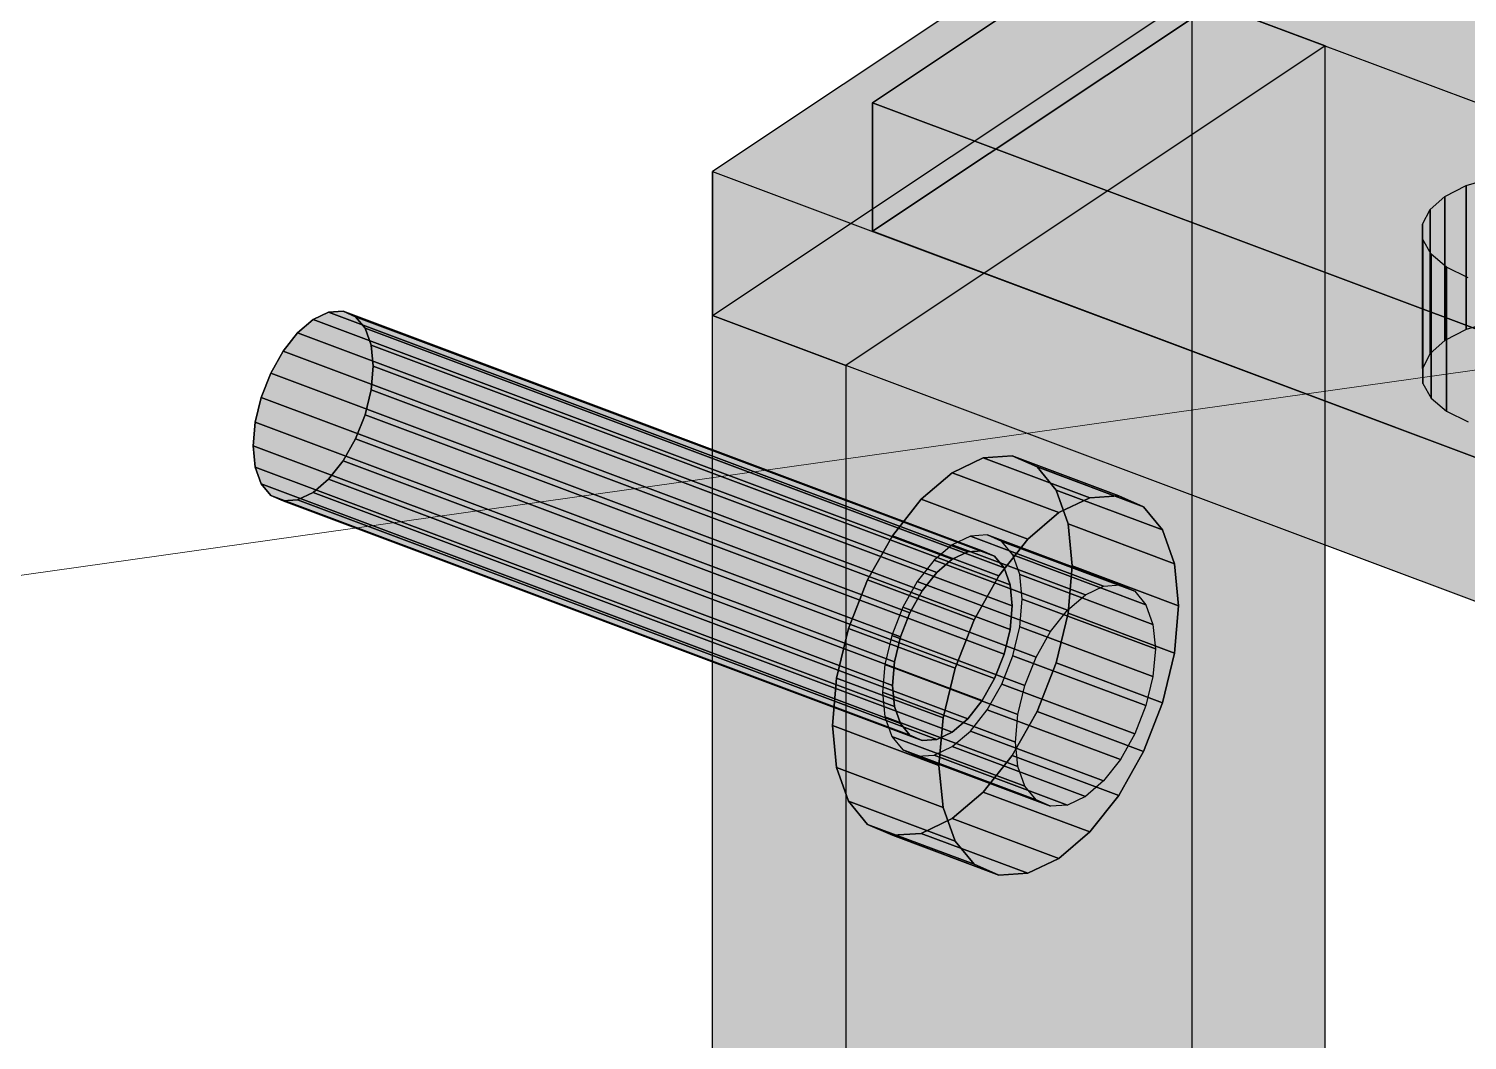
# Model space of a CAD drawing. Header units: millimetres. Extents: x 50 to 612415, y 2 to 4150.
# Drawn here: x 495518.8 to 495574.8, y 2370.8 to 2410.2 of the extents above; entities that cross this region are included whole.
import ezdxf

# ---------------------------------------------------------------- set-up
doc = ezdxf.new("R2010")
doc.units = ezdxf.units.MM
for name, color, linetype, lineweight in [('DIM', 7, 'Continuous', 13), ('HATCH', 8, 'Continuous', 9), ('OUTLINE', 7, 'Continuous', 25)]:
    doc.layers.add(name, color=color, linetype=linetype, lineweight=lineweight)

msp = doc.modelspace()

# ---------------------------------------------------------------- hatches: boundary and pattern name
at = {"layer": 'HATCH', "true_color": 0xaaafb2}
for points in [[(495570.27, 2414.796), (495551.605, 2402.352), (495551.605, 2407.359), (495570.27, 2419.802)], [(495545.384, 2399.073), (495564.048, 2411.516), (495564.048, 2417.129), (495545.384, 2404.685)], [(495556.641, 2390.273), (495545.384, 2399.073), (495564.048, 2411.516)], [(495557.073, 2389.748), (495556.641, 2390.273), (495564.048, 2411.516)], [(495557.073, 2385.819), (495564.048, 2411.516), (495564.048, 2349.778)], [(495557.073, 2385.819), (495557.345, 2386.948), (495564.048, 2411.516)], [(495557.345, 2388.981), (495557.073, 2389.748), (495564.048, 2411.516)], [(495557.345, 2386.948), (495557.438, 2388.026), (495564.048, 2411.516)], [(495557.438, 2388.026), (495557.345, 2388.981), (495564.048, 2411.516)], [(495569.233, 2409.572), (495550.568, 2397.129), (495561.825, 2388.329)], [(495569.233, 2409.572), (495561.825, 2388.329), (495562.258, 2387.803)], [(495569.233, 2347.834), (495569.233, 2409.572), (495562.258, 2383.875)], [(495569.233, 2409.572), (495562.53, 2385.004), (495562.258, 2383.875)], [(495569.233, 2409.572), (495562.258, 2387.803), (495562.53, 2387.037)], [(495569.233, 2409.572), (495562.623, 2386.082), (495562.53, 2385.004)], [(495569.233, 2409.572), (495562.53, 2387.037), (495562.623, 2386.082)], [(495531.85, 2395.207), (495530.433, 2399.2), (495529.83, 2398.912)], [(495531.85, 2395.207), (495530.996, 2399.238), (495530.433, 2399.2)], [(495531.85, 2395.207), (495531.479, 2399.025), (495530.996, 2399.238)], [(495531.85, 2395.207), (495531.85, 2398.575), (495531.479, 2399.025)], [(495552.087, 2385.476), (495545.384, 2337.335), (495545.384, 2399.073)], [(495556.641, 2390.273), (495556.077, 2390.522), (495545.384, 2399.073)], [(495556.077, 2390.522), (495555.42, 2390.476), (495545.384, 2399.073)], [(495555.42, 2390.476), (495554.716, 2390.141), (495545.384, 2399.073)], [(495554.716, 2390.141), (495554.011, 2389.537), (495545.384, 2399.073)], [(495554.011, 2389.537), (495553.355, 2388.707), (495545.384, 2399.073)], [(495553.355, 2388.707), (495552.791, 2387.707), (495545.384, 2399.073)], [(495552.359, 2386.605), (495552.087, 2385.476), (495545.384, 2399.073)], [(495552.791, 2387.707), (495552.359, 2386.605), (495545.384, 2399.073)], [(495531.85, 2395.207), (495529.226, 2398.394), (495528.663, 2397.683)], [(495531.85, 2395.207), (495529.83, 2398.912), (495529.226, 2398.394)], [(495531.85, 2395.207), (495532.083, 2397.918), (495531.85, 2398.575)], [(495531.85, 2395.207), (495532.163, 2397.1), (495532.083, 2397.918)], [(495531.85, 2395.207), (495528.663, 2397.683), (495528.18, 2396.826)], [(495531.85, 2395.207), (495528.18, 2396.826), (495527.809, 2395.881)], [(495531.85, 2395.207), (495532.083, 2396.175), (495532.163, 2397.1)], [(495550.568, 2397.129), (495550.568, 2335.391), (495557.271, 2383.532)], [(495550.568, 2397.129), (495561.262, 2388.577), (495561.825, 2388.329)], [(495550.568, 2397.129), (495560.605, 2388.532), (495561.262, 2388.577)], [(495550.568, 2397.129), (495559.901, 2388.196), (495560.605, 2388.532)], [(495550.568, 2397.129), (495559.196, 2387.593), (495559.901, 2388.196)], [(495550.568, 2397.129), (495558.54, 2386.763), (495559.196, 2387.593)], [(495550.568, 2397.129), (495557.976, 2385.763), (495558.54, 2386.763)], [(495550.568, 2397.129), (495557.271, 2383.532), (495557.543, 2384.66)], [(495550.568, 2397.129), (495557.543, 2384.66), (495557.976, 2385.763)], [(495531.85, 2395.207), (495527.809, 2395.881), (495527.576, 2394.913)], [(495531.85, 2395.207), (495527.496, 2393.989), (495527.576, 2393.17)], [(495531.85, 2395.207), (495527.576, 2394.913), (495527.496, 2393.989)], [(495531.85, 2395.207), (495527.576, 2393.17), (495527.809, 2392.513)], [(495531.85, 2395.207), (495527.809, 2392.513), (495528.18, 2392.063)], [(495531.85, 2395.207), (495528.18, 2392.063), (495528.663, 2391.85)], [(495531.85, 2395.207), (495528.663, 2391.85), (495529.226, 2391.889)], [(495531.85, 2395.207), (495529.226, 2391.889), (495529.83, 2392.177)], [(495531.85, 2395.207), (495529.83, 2392.177), (495530.433, 2392.694)], [(495531.85, 2395.207), (495530.433, 2392.694), (495530.996, 2393.406)], [(495531.85, 2395.207), (495530.996, 2393.406), (495531.479, 2394.263)], [(495558.757, 2385.538), (495555.924, 2393.523), (495554.716, 2392.947)], [(495558.757, 2385.538), (495557.049, 2393.6), (495555.924, 2393.523)], [(495558.757, 2385.538), (495558.015, 2393.174), (495557.049, 2393.6)], [(495558.757, 2385.538), (495554.716, 2392.947), (495553.508, 2391.912)], [(495558.757, 2385.538), (495558.757, 2392.273), (495558.015, 2393.174)], [(495558.757, 2385.538), (495559.223, 2390.96), (495558.757, 2392.273)], [(495558.757, 2385.538), (495553.508, 2391.912), (495552.383, 2390.489)], [(495558.864, 2391.392), (495560.071, 2391.967), (495562.905, 2383.983)], [(495560.071, 2391.967), (495561.197, 2392.045), (495562.905, 2383.983)], [(495561.197, 2392.045), (495562.163, 2391.619), (495562.905, 2383.983)], [(495557.656, 2390.357), (495558.864, 2391.392), (495562.905, 2383.983)], [(495562.163, 2391.619), (495562.905, 2390.718), (495562.905, 2383.983)], [(495558.757, 2385.538), (495559.382, 2389.323), (495559.223, 2390.96)], [(495562.905, 2390.718), (495563.371, 2389.404), (495562.905, 2383.983)], [(495558.757, 2385.538), (495552.383, 2390.489), (495551.416, 2388.775)], [(495556.531, 2388.934), (495557.656, 2390.357), (495562.905, 2383.983)], [(495554.112, 2389.062), (495554.716, 2389.579), (495556.736, 2385.875)], [(495554.716, 2389.579), (495555.32, 2389.867), (495556.736, 2385.875)], [(495555.32, 2389.867), (495555.882, 2389.906), (495556.736, 2385.875)], [(495555.882, 2389.906), (495556.366, 2389.693), (495556.736, 2385.875)], [(495556.366, 2389.693), (495556.736, 2389.243), (495556.736, 2385.875)], [(495563.371, 2389.404), (495563.53, 2387.767), (495562.905, 2383.983)], [(495553.549, 2388.351), (495554.112, 2389.062), (495556.736, 2385.875)], [(495555.564, 2387.219), (495556.531, 2388.934), (495562.905, 2383.983)], [(495556.736, 2389.243), (495556.97, 2388.586), (495556.736, 2385.875)], [(495558.757, 2385.538), (495559.223, 2387.473), (495559.382, 2389.323)], [(495558.757, 2385.538), (495551.416, 2388.775), (495550.675, 2386.885)], [(495553.066, 2387.493), (495553.549, 2388.351), (495556.736, 2385.875)], [(495556.97, 2388.586), (495557.049, 2387.767), (495556.736, 2385.875)], [(495557.049, 2387.767), (495556.97, 2386.843), (495556.736, 2385.875)], [(495563.53, 2387.767), (495563.371, 2385.918), (495562.905, 2383.983)], [(495552.695, 2386.549), (495553.066, 2387.493), (495556.736, 2385.875)], [(495554.823, 2385.33), (495555.564, 2387.219), (495562.905, 2383.983)], [(495558.757, 2385.538), (495550.675, 2386.885), (495550.209, 2384.95)], [(495552.462, 2385.581), (495552.695, 2386.549), (495556.736, 2385.875)], [(495552.087, 2385.476), (495551.994, 2384.397), (495545.384, 2337.335)], [(495558.757, 2385.538), (495550.05, 2383.101), (495550.209, 2381.464)], [(495558.757, 2385.538), (495550.209, 2384.95), (495550.05, 2383.101)], [(495558.757, 2385.538), (495550.209, 2381.464), (495550.675, 2380.15)], [(495558.757, 2385.538), (495550.675, 2380.15), (495551.416, 2379.25)], [(495558.757, 2385.538), (495551.416, 2379.25), (495552.383, 2378.824)], [(495552.462, 2383.838), (495552.383, 2384.656), (495556.736, 2385.875)], [(495552.383, 2384.656), (495552.462, 2385.581), (495556.736, 2385.875)], [(495558.757, 2385.538), (495552.383, 2378.824), (495553.508, 2378.901)], [(495552.695, 2383.181), (495552.462, 2383.838), (495556.736, 2385.875)], [(495553.066, 2382.731), (495552.695, 2383.181), (495556.736, 2385.875)], [(495553.549, 2382.518), (495553.066, 2382.731), (495556.736, 2385.875)], [(495558.757, 2385.538), (495553.508, 2378.901), (495554.716, 2379.477)], [(495554.112, 2382.556), (495553.549, 2382.518), (495556.736, 2385.875)], [(495554.716, 2382.844), (495554.112, 2382.556), (495556.736, 2385.875)], [(495555.32, 2383.362), (495554.716, 2382.844), (495556.736, 2385.875)], [(495558.757, 2385.538), (495554.716, 2379.477), (495555.924, 2380.511)], [(495555.882, 2384.073), (495555.32, 2383.362), (495556.736, 2385.875)], [(495556.366, 2384.93), (495555.882, 2384.073), (495556.736, 2385.875)], [(495558.757, 2385.538), (495555.924, 2380.511), (495557.049, 2381.934)], [(495556.641, 2384.717), (495557.073, 2385.819), (495564.048, 2349.778)], [(495558.757, 2385.538), (495557.049, 2381.934), (495558.015, 2383.649)], [(495554.356, 2383.395), (495554.823, 2385.33), (495562.905, 2383.983)], [(495545.384, 2337.335), (495551.994, 2384.397), (495552.087, 2383.442)], [(495556.077, 2383.717), (495556.641, 2384.717), (495564.048, 2349.778)], [(495554.356, 2379.908), (495554.197, 2381.546), (495562.905, 2383.983)], [(495554.197, 2381.546), (495554.356, 2383.395), (495562.905, 2383.983)], [(495554.823, 2378.595), (495554.356, 2379.908), (495562.905, 2383.983)], [(495555.564, 2377.694), (495554.823, 2378.595), (495562.905, 2383.983)], [(495556.531, 2377.268), (495555.564, 2377.694), (495562.905, 2383.983)], [(495557.656, 2377.346), (495556.531, 2377.268), (495562.905, 2383.983)], [(495558.864, 2377.921), (495557.656, 2377.346), (495562.905, 2383.983)], [(495560.071, 2378.956), (495558.864, 2377.921), (495562.905, 2383.983)], [(495561.197, 2380.379), (495560.071, 2378.956), (495562.905, 2383.983)], [(495562.163, 2382.094), (495561.197, 2380.379), (495562.905, 2383.983)], [(495569.233, 2347.834), (495562.258, 2383.875), (495561.825, 2382.773)], [(495551.994, 2355.212), (495545.384, 2337.335), (495552.087, 2383.442)], [(495550.568, 2335.391), (495557.179, 2382.453), (495557.271, 2383.532)], [(495552.087, 2356.291), (495551.994, 2355.212), (495552.087, 2383.442)], [(495557.345, 2359.796), (495557.073, 2360.562), (495552.087, 2383.442)], [(495557.073, 2360.562), (495556.641, 2361.088), (495552.087, 2383.442)], [(495556.641, 2361.088), (495556.077, 2361.336), (495552.087, 2383.442)], [(495556.077, 2361.336), (495555.42, 2361.291), (495552.087, 2383.442)], [(495555.42, 2361.291), (495554.716, 2360.955), (495552.087, 2383.442)], [(495554.716, 2360.955), (495554.011, 2360.352), (495552.087, 2383.442)], [(495554.011, 2360.352), (495553.355, 2359.522), (495552.087, 2383.442)], [(495553.355, 2359.522), (495552.791, 2358.521), (495552.087, 2383.442)], [(495552.359, 2357.419), (495552.087, 2356.291), (495552.087, 2383.442)], [(495552.791, 2358.521), (495552.359, 2357.419), (495552.087, 2383.442)], [(495557.345, 2359.796), (495552.087, 2383.442), (495552.359, 2382.676)], [(495555.42, 2382.887), (495556.077, 2383.717), (495564.048, 2349.778)], [(495557.345, 2359.796), (495552.359, 2382.676), (495552.791, 2382.151)], [(495554.716, 2382.283), (495555.42, 2382.887), (495564.048, 2349.778)], [(495569.233, 2347.834), (495561.825, 2382.773), (495561.262, 2381.772)], [(495557.271, 2381.498), (495557.179, 2382.453), (495550.568, 2335.391)], [(495557.345, 2359.796), (495552.791, 2382.151), (495564.048, 2349.778)], [(495552.791, 2382.151), (495553.355, 2381.902), (495564.048, 2349.778)], [(495554.011, 2381.947), (495554.716, 2382.283), (495564.048, 2349.778)], [(495553.355, 2381.902), (495554.011, 2381.947), (495564.048, 2349.778)], [(495569.233, 2347.834), (495561.262, 2381.772), (495560.605, 2380.942)], [(495557.271, 2381.498), (495550.568, 2335.391), (495557.179, 2353.268)], [(495557.271, 2381.498), (495557.179, 2353.268), (495557.271, 2354.346)], [(495557.271, 2381.498), (495562.258, 2358.618), (495562.53, 2357.852)], [(495557.271, 2381.498), (495561.825, 2359.144), (495562.258, 2358.618)], [(495557.271, 2381.498), (495561.262, 2359.392), (495561.825, 2359.144)], [(495557.271, 2381.498), (495560.605, 2359.347), (495561.262, 2359.392)], [(495557.271, 2381.498), (495559.901, 2359.011), (495560.605, 2359.347)], [(495557.271, 2381.498), (495559.196, 2358.408), (495559.901, 2359.011)], [(495557.271, 2381.498), (495558.54, 2357.577), (495559.196, 2358.408)], [(495557.271, 2381.498), (495557.976, 2356.577), (495558.54, 2357.577)], [(495557.271, 2381.498), (495557.271, 2354.346), (495557.543, 2355.475)], [(495557.271, 2381.498), (495557.543, 2355.475), (495557.976, 2356.577)], [(495557.543, 2380.732), (495557.271, 2381.498), (495562.53, 2357.852)], [(495557.976, 2380.206), (495557.543, 2380.732), (495562.53, 2357.852)], [(495569.233, 2347.834), (495560.605, 2380.942), (495559.901, 2380.339)], [(495569.233, 2347.834), (495557.976, 2380.206), (495562.53, 2357.852)], [(495569.233, 2347.834), (495558.54, 2379.958), (495557.976, 2380.206)], [(495569.233, 2347.834), (495559.196, 2380.003), (495558.54, 2379.958)], [(495569.233, 2347.834), (495559.901, 2380.339), (495559.196, 2380.003)]]:
    msp.add_hatch(color=253, dxfattribs=at).paths.add_polyline_path(points)
at = {"layer": 'HATCH', "true_color": 0xb7bcc0}
for points in [[(495570.27, 2419.802), (495551.605, 2407.359), (495601.378, 2388.694)], [(495564.048, 2417.129), (495545.384, 2404.685), (495573.899, 2403.713)], [(495564.048, 2417.129), (495576.887, 2404.598), (495578.071, 2404.604)], [(495564.048, 2417.129), (495578.071, 2404.604), (495579.218, 2404.457)], [(495564.048, 2417.129), (495575.746, 2404.438), (495576.887, 2404.598)], [(495564.048, 2417.129), (495579.218, 2404.457), (495580.25, 2404.167)], [(495564.048, 2417.129), (495574.727, 2404.137), (495575.746, 2404.438)], [(495564.048, 2417.129), (495580.25, 2404.167), (495581.097, 2403.753)], [(495564.048, 2417.129), (495573.899, 2403.713), (495574.727, 2404.137)], [(495626.264, 2393.798), (495564.048, 2417.129), (495581.097, 2403.753)], [(495601.378, 2383.688), (495551.605, 2402.352), (495570.27, 2414.796)], [(495545.384, 2399.073), (495564.048, 2411.516), (495569.233, 2409.572), (495550.568, 2397.129)], [(495573.899, 2398.101), (495545.384, 2399.073), (495564.048, 2411.516)], [(495578.071, 2398.992), (495576.887, 2398.985), (495564.048, 2411.516)], [(495579.218, 2398.845), (495578.071, 2398.992), (495564.048, 2411.516)], [(495576.887, 2398.985), (495575.746, 2398.826), (495564.048, 2411.516)], [(495580.25, 2398.554), (495579.218, 2398.845), (495564.048, 2411.516)], [(495575.746, 2398.826), (495574.727, 2398.524), (495564.048, 2411.516)], [(495581.097, 2398.14), (495580.25, 2398.554), (495564.048, 2411.516)], [(495574.727, 2398.524), (495573.899, 2398.101), (495564.048, 2411.516)], [(495581.097, 2398.14), (495564.048, 2411.516), (495626.264, 2388.185)], [(495573.318, 2403.197), (495573.899, 2403.713), (495545.384, 2404.685)], [(495573.024, 2402.624), (495573.318, 2403.197), (495545.384, 2404.685)], [(495573.037, 2402.032), (495573.024, 2402.624), (495545.384, 2404.685)], [(495573.357, 2401.461), (495573.037, 2402.032), (495545.384, 2404.685)], [(495545.384, 2404.685), (495573.96, 2400.952), (495573.357, 2401.461)], [(495545.384, 2404.685), (495574.806, 2400.538), (495573.96, 2400.952)], [(495545.384, 2404.685), (495600.317, 2391.351), (495574.806, 2400.538)], [(495545.384, 2404.685), (495607.599, 2381.355), (495600.317, 2391.351)], [(495545.384, 2399.073), (495573.899, 2398.101), (495573.318, 2397.585)], [(495545.384, 2399.073), (495573.318, 2397.585), (495573.024, 2397.011)], [(495545.384, 2399.073), (495573.024, 2397.011), (495573.037, 2396.419)], [(495545.384, 2399.073), (495573.037, 2396.419), (495573.357, 2395.849)], [(495573.357, 2395.849), (495573.96, 2395.339), (495545.384, 2399.073)], [(495573.96, 2395.339), (495574.806, 2394.925), (495545.384, 2399.073)], [(495574.806, 2394.925), (495600.317, 2385.739), (495545.384, 2399.073)], [(495600.317, 2385.739), (495607.599, 2375.742), (495545.384, 2399.073)]]:
    msp.add_hatch(color=9, dxfattribs=at).paths.add_polyline_path(points)
at = {"layer": 'HATCH', "true_color": 0xacb1b5}
for points in [[(495564.048, 2411.516), (495626.264, 2388.185), (495626.264, 2393.798), (495564.048, 2417.129)], [(495564.048, 2411.516), (495564.048, 2349.778), (495569.233, 2347.834), (495569.233, 2409.572)], [(495551.605, 2402.352), (495601.378, 2383.688), (495601.378, 2388.694), (495551.605, 2407.359)], [(495607.599, 2375.742), (495545.384, 2399.073), (495545.384, 2404.685), (495607.599, 2381.355)], [(495545.384, 2337.335), (495545.384, 2399.073), (495550.568, 2397.129), (495550.568, 2335.391)]]:
    msp.add_hatch(color=253, dxfattribs=at).paths.add_polyline_path(points)
at = {"layer": 'HATCH', "true_color": 0xabb0b4}
for points in [[(495574.727, 2398.524), (495573.899, 2398.101), (495573.899, 2403.713), (495574.727, 2404.137)], [(495573.96, 2395.339), (495574.806, 2394.925), (495574.806, 2400.538), (495573.96, 2400.952)]]:
    msp.add_hatch(color=253, dxfattribs=at).paths.add_polyline_path(points)
at = {"layer": 'HATCH', "true_color": 0xadb2b6}
for points in [[(495575.746, 2398.826), (495574.727, 2398.524), (495574.727, 2404.137), (495575.746, 2404.438)], [(495556.366, 2389.693), (495555.882, 2389.906), (495530.996, 2399.238), (495531.479, 2399.025)], [(495562.163, 2391.619), (495561.197, 2392.045), (495557.049, 2393.6), (495558.015, 2393.174)], [(495553.066, 2382.731), (495553.549, 2382.518), (495528.663, 2391.85), (495528.18, 2392.063)], [(495556.641, 2390.273), (495556.077, 2390.522), (495561.262, 2388.577), (495561.825, 2388.329)], [(495552.791, 2382.151), (495553.355, 2381.902), (495558.54, 2379.958), (495557.976, 2380.206)], [(495555.564, 2377.694), (495556.531, 2377.268), (495552.383, 2378.824), (495551.416, 2379.25)]]:
    msp.add_hatch(color=253, dxfattribs=at).paths.add_polyline_path(points)
at = {"layer": 'HATCH', "true_color": 0xa8aeb1}
msp.add_hatch(color=253, dxfattribs=at).paths.add_polyline_path([(495573.899, 2398.101), (495573.318, 2397.585), (495573.318, 2403.197), (495573.899, 2403.713)])
at = {"layer": 'HATCH', "true_color": 0xa6abae}
for points in [[(495573.318, 2397.585), (495573.024, 2397.011), (495573.024, 2402.624), (495573.318, 2403.197)], [(495573.037, 2396.419), (495573.357, 2395.849), (495573.357, 2401.461), (495573.037, 2402.032)]]:
    msp.add_hatch(color=253, dxfattribs=at).paths.add_polyline_path(points)
at = {"layer": 'HATCH', "true_color": 0xa3a8ab}
msp.add_hatch(color=253, dxfattribs=at).paths.add_polyline_path([(495573.024, 2397.011), (495573.037, 2396.419), (495573.037, 2402.032), (495573.024, 2402.624)])
at = {"layer": 'HATCH', "true_color": 0xa9aeb1}
msp.add_hatch(color=253, dxfattribs=at).paths.add_polyline_path([(495573.357, 2395.849), (495573.96, 2395.339), (495573.96, 2400.952), (495573.357, 2401.461)])
at = {"layer": 'HATCH', "true_color": 0xb5bbbf}
for points in [[(495555.32, 2389.867), (495554.716, 2389.579), (495529.83, 2398.912), (495530.433, 2399.2)], [(495560.071, 2391.967), (495558.864, 2391.392), (495554.716, 2392.947), (495555.924, 2393.523)], [(495554.112, 2382.556), (495554.716, 2382.844), (495529.83, 2392.177), (495529.226, 2391.889)], [(495555.42, 2390.476), (495554.716, 2390.141), (495559.901, 2388.196), (495560.605, 2388.532)], [(495554.011, 2381.947), (495554.716, 2382.283), (495559.901, 2380.339), (495559.196, 2380.003)], [(495557.656, 2377.346), (495558.864, 2377.921), (495554.716, 2379.477), (495553.508, 2378.901)]]:
    msp.add_hatch(color=9, dxfattribs=at).paths.add_polyline_path(points)
at = {"layer": 'HATCH', "true_color": 0xb2b7bb}
for points in [[(495555.882, 2389.906), (495555.32, 2389.867), (495530.433, 2399.2), (495530.996, 2399.238)], [(495561.197, 2392.045), (495560.071, 2391.967), (495555.924, 2393.523), (495557.049, 2393.6)], [(495553.549, 2382.518), (495554.112, 2382.556), (495529.226, 2391.889), (495528.663, 2391.85)], [(495556.077, 2390.522), (495555.42, 2390.476), (495560.605, 2388.532), (495561.262, 2388.577)], [(495553.355, 2381.902), (495554.011, 2381.947), (495559.196, 2380.003), (495558.54, 2379.958)], [(495556.531, 2377.268), (495557.656, 2377.346), (495553.508, 2378.901), (495552.383, 2378.824)]]:
    msp.add_hatch(color=9, dxfattribs=at).paths.add_polyline_path(points)
at = {"layer": 'HATCH', "true_color": 0xa8adb0}
for points in [[(495556.736, 2389.243), (495556.366, 2389.693), (495531.479, 2399.025), (495531.85, 2398.575)], [(495562.905, 2390.718), (495562.163, 2391.619), (495558.015, 2393.174), (495558.757, 2392.273)], [(495552.695, 2383.181), (495553.066, 2382.731), (495528.18, 2392.063), (495527.809, 2392.513)], [(495557.073, 2389.748), (495556.641, 2390.273), (495561.825, 2388.329), (495562.258, 2387.803)], [(495552.359, 2382.676), (495552.791, 2382.151), (495557.976, 2380.206), (495557.543, 2380.732)], [(495554.823, 2378.595), (495555.564, 2377.694), (495551.416, 2379.25), (495550.675, 2380.15)]]:
    msp.add_hatch(color=253, dxfattribs=at).paths.add_polyline_path(points)
at = {"layer": 'HATCH', "true_color": 0xb9bec2}
for points in [[(495554.112, 2389.062), (495553.549, 2388.351), (495528.663, 2397.683), (495529.226, 2398.394)], [(495555.32, 2383.362), (495555.882, 2384.073), (495530.996, 2393.406), (495530.433, 2392.694)], [(495557.656, 2390.357), (495556.531, 2388.934), (495552.383, 2390.489), (495553.508, 2391.912)], [(495554.011, 2389.537), (495553.355, 2388.707), (495558.54, 2386.763), (495559.196, 2387.593)], [(495555.42, 2382.887), (495556.077, 2383.717), (495561.262, 2381.772), (495560.605, 2380.942)], [(495560.071, 2378.956), (495561.197, 2380.379), (495557.049, 2381.934), (495555.924, 2380.511)]]:
    msp.add_hatch(color=9, dxfattribs=at).paths.add_polyline_path(points)
at = {"layer": 'HATCH', "true_color": 0xb8bdc1}
for points in [[(495554.716, 2389.579), (495554.112, 2389.062), (495529.226, 2398.394), (495529.83, 2398.912)], [(495558.864, 2391.392), (495557.656, 2390.357), (495553.508, 2391.912), (495554.716, 2392.947)], [(495554.716, 2382.844), (495555.32, 2383.362), (495530.433, 2392.694), (495529.83, 2392.177)], [(495554.716, 2390.141), (495554.011, 2389.537), (495559.196, 2387.593), (495559.901, 2388.196)], [(495554.716, 2382.283), (495555.42, 2382.887), (495560.605, 2380.942), (495559.901, 2380.339)], [(495558.864, 2377.921), (495560.071, 2378.956), (495555.924, 2380.511), (495554.716, 2379.477)]]:
    msp.add_hatch(color=9, dxfattribs=at).paths.add_polyline_path(points)
at = {"layer": 'HATCH', "true_color": 0xa4a9ac}
for points in [[(495556.97, 2388.586), (495556.736, 2389.243), (495531.85, 2398.575), (495532.083, 2397.918)], [(495552.462, 2383.838), (495552.695, 2383.181), (495527.809, 2392.513), (495527.576, 2393.17)], [(495563.371, 2389.404), (495562.905, 2390.718), (495558.757, 2392.273), (495559.223, 2390.96)], [(495557.345, 2388.981), (495557.073, 2389.748), (495562.258, 2387.803), (495562.53, 2387.037)], [(495552.087, 2383.442), (495552.359, 2382.676), (495557.543, 2380.732), (495557.271, 2381.498)], [(495554.356, 2379.908), (495554.823, 2378.595), (495550.675, 2380.15), (495550.209, 2381.464)]]:
    msp.add_hatch(color=253, dxfattribs=at).paths.add_polyline_path(points)
at = {"layer": 'HATCH', "true_color": 0xa9afb2}
for points in [[(495557.049, 2387.767), (495556.97, 2388.586), (495532.083, 2397.918), (495532.163, 2397.1)], [(495552.383, 2384.656), (495552.462, 2383.838), (495527.576, 2393.17), (495527.496, 2393.989)], [(495563.53, 2387.767), (495563.371, 2389.404), (495559.223, 2390.96), (495559.382, 2389.323)], [(495557.438, 2388.026), (495557.345, 2388.981), (495562.53, 2387.037), (495562.623, 2386.082)], [(495551.994, 2384.397), (495552.087, 2383.442), (495557.271, 2381.498), (495557.179, 2382.453)], [(495554.197, 2381.546), (495554.356, 2379.908), (495550.209, 2381.464), (495550.05, 2383.101)]]:
    msp.add_hatch(color=253, dxfattribs=at).paths.add_polyline_path(points)
at = {"layer": 'HATCH', "true_color": 0xb8bec2}
for points in [[(495553.549, 2388.351), (495553.066, 2387.493), (495528.18, 2396.826), (495528.663, 2397.683)], [(495555.882, 2384.073), (495556.366, 2384.93), (495531.479, 2394.263), (495530.996, 2393.406)], [(495556.531, 2388.934), (495555.564, 2387.219), (495551.416, 2388.775), (495552.383, 2390.489)], [(495553.355, 2388.707), (495552.791, 2387.707), (495557.976, 2385.763), (495558.54, 2386.763)], [(495556.077, 2383.717), (495556.641, 2384.717), (495561.825, 2382.773), (495561.262, 2381.772)], [(495561.197, 2380.379), (495562.163, 2382.094), (495558.015, 2383.649), (495557.049, 2381.934)]]:
    msp.add_hatch(color=9, dxfattribs=at).paths.add_polyline_path(points)
at = {"layer": 'HATCH', "true_color": 0xb6bcc0}
for points in [[(495553.066, 2387.493), (495552.695, 2386.549), (495527.809, 2395.881), (495528.18, 2396.826)], [(495556.366, 2384.93), (495556.736, 2385.875), (495531.85, 2395.207), (495531.479, 2394.263)], [(495555.564, 2387.219), (495554.823, 2385.33), (495550.675, 2386.885), (495551.416, 2388.775)], [(495552.791, 2387.707), (495552.359, 2386.605), (495557.543, 2384.66), (495557.976, 2385.763)], [(495556.641, 2384.717), (495557.073, 2385.819), (495562.258, 2383.875), (495561.825, 2382.773)], [(495562.163, 2382.094), (495562.905, 2383.983), (495558.757, 2385.538), (495558.015, 2383.649)]]:
    msp.add_hatch(color=9, dxfattribs=at).paths.add_polyline_path(points)
at = {"layer": 'HATCH', "true_color": 0xaeb4b8}
for points in [[(495556.97, 2386.843), (495557.049, 2387.767), (495532.163, 2397.1), (495532.083, 2396.175)], [(495552.462, 2385.581), (495552.383, 2384.656), (495527.496, 2393.989), (495527.576, 2394.913)], [(495563.371, 2385.918), (495563.53, 2387.767), (495559.382, 2389.323), (495559.223, 2387.473)], [(495557.345, 2386.948), (495557.438, 2388.026), (495562.623, 2386.082), (495562.53, 2385.004)], [(495552.087, 2385.476), (495551.994, 2384.397), (495557.179, 2382.453), (495557.271, 2383.532)], [(495554.356, 2383.395), (495554.197, 2381.546), (495550.05, 2383.101), (495550.209, 2384.95)]]:
    msp.add_hatch(color=253, dxfattribs=at).paths.add_polyline_path(points)
at = {"layer": 'HATCH', "true_color": 0xb3b8bc}
for points in [[(495556.736, 2385.875), (495556.97, 2386.843), (495532.083, 2396.175), (495531.85, 2395.207)], [(495552.695, 2386.549), (495552.462, 2385.581), (495527.576, 2394.913), (495527.809, 2395.881)], [(495562.905, 2383.983), (495563.371, 2385.918), (495559.223, 2387.473), (495558.757, 2385.538)], [(495554.823, 2385.33), (495554.356, 2383.395), (495550.209, 2384.95), (495550.675, 2386.885)], [(495552.359, 2386.605), (495552.087, 2385.476), (495557.271, 2383.532), (495557.543, 2384.66)], [(495557.073, 2385.819), (495557.345, 2386.948), (495562.53, 2385.004), (495562.258, 2383.875)]]:
    msp.add_hatch(color=9, dxfattribs=at).paths.add_polyline_path(points)

# ---------------------------------------------------------------- linework, layer by layer
at = {"layer": 'DIM'}
msp.add_lwpolyline([(493949.545, 2167.305), (496800, 2570), (496900, 2570)], dxfattribs=at)
at = {"layer": 'OUTLINE', "color": 139, "true_color": 0x42544a}
for p, q in [((495551.605, 2407.359), (495570.27, 2419.802)), ((495570.27, 2419.802), (495551.605, 2407.359)), ((495564.048, 2417.129), (495545.384, 2404.685)), ((495564.048, 2417.129), (495545.384, 2404.685)), ((495570.27, 2414.796), (495551.605, 2402.352)), ((495551.605, 2402.352), (495570.27, 2414.796)), ((495545.384, 2399.073), (495564.048, 2411.516)), ((495545.384, 2399.073), (495564.048, 2411.516)), ((495545.384, 2399.073), (495564.048, 2411.516)), ((495545.384, 2399.073), (495564.048, 2411.516)), ((495564.048, 2411.516), (495564.048, 2349.778)), ((495569.233, 2409.572), (495564.048, 2411.516)), ((495564.048, 2411.516), (495564.048, 2349.778)), ((495564.048, 2411.516), (495569.233, 2409.572)), ((495564.048, 2411.516), (495626.264, 2388.185)), ((495564.048, 2411.516), (495626.264, 2388.185)), ((495569.233, 2409.572), (495550.568, 2397.129)), ((495569.233, 2409.572), (495550.568, 2397.129)), ((495569.233, 2347.834), (495569.233, 2409.572)), ((495569.233, 2347.834), (495569.233, 2409.572)), ((495551.605, 2402.352), (495551.605, 2407.359)), ((495551.605, 2407.359), (495601.378, 2388.694)), ((495601.378, 2388.694), (495551.605, 2407.359)), ((495551.605, 2407.359), (495551.605, 2402.352)), ((495545.384, 2404.685), (495545.384, 2399.073)), ((495545.384, 2399.073), (495545.384, 2404.685)), ((495545.384, 2404.685), (495607.599, 2381.355)), ((495545.384, 2404.685), (495607.599, 2381.355)), ((495573.899, 2403.713), (495574.727, 2404.137)), ((495573.899, 2403.713), (495574.727, 2404.137)), ((495574.727, 2404.137), (495575.746, 2404.438)), ((495574.727, 2404.137), (495575.746, 2404.438)), ((495574.727, 2398.524), (495574.727, 2404.137)), ((495574.727, 2404.137), (495574.727, 2398.524)), ((495573.318, 2403.197), (495573.899, 2403.713)), ((495573.318, 2403.197), (495573.899, 2403.713)), ((495573.899, 2398.101), (495573.899, 2403.713)), ((495573.899, 2403.713), (495573.899, 2398.101)), ((495573.024, 2402.624), (495573.318, 2403.197)), ((495573.024, 2402.624), (495573.318, 2403.197)), ((495573.318, 2397.585), (495573.318, 2403.197)), ((495573.318, 2403.197), (495573.318, 2397.585)), ((495601.378, 2383.688), (495551.605, 2402.352)), ((495551.605, 2402.352), (495601.378, 2383.688)), ((495573.024, 2397.011), (495573.024, 2402.624)), ((495573.037, 2402.032), (495573.024, 2402.624)), ((495573.024, 2402.624), (495573.024, 2397.011)), ((495573.037, 2402.032), (495573.024, 2402.624)), ((495573.037, 2396.419), (495573.037, 2402.032)), ((495573.357, 2401.461), (495573.037, 2402.032)), ((495573.357, 2401.461), (495573.037, 2402.032)), ((495573.037, 2402.032), (495573.037, 2396.419)), ((495573.357, 2395.849), (495573.357, 2401.461)), ((495573.96, 2400.952), (495573.357, 2401.461)), ((495573.96, 2400.952), (495573.357, 2401.461)), ((495573.357, 2401.461), (495573.357, 2395.849)), ((495573.96, 2395.339), (495573.96, 2400.952)), ((495574.806, 2400.538), (495573.96, 2400.952)), ((495574.806, 2400.538), (495573.96, 2400.952)), ((495573.96, 2400.952), (495573.96, 2395.339)), ((495530.433, 2399.2), (495529.83, 2398.912)), ((495529.83, 2398.912), (495530.433, 2399.2)), ((495530.996, 2399.238), (495530.433, 2399.2)), ((495530.433, 2399.2), (495530.996, 2399.238)), ((495555.32, 2389.867), (495530.433, 2399.2)), ((495530.433, 2399.2), (495555.32, 2389.867)), ((495531.479, 2399.025), (495530.996, 2399.238)), ((495555.882, 2389.906), (495530.996, 2399.238)), ((495530.996, 2399.238), (495531.479, 2399.025)), ((495530.996, 2399.238), (495555.882, 2389.906)), ((495531.85, 2398.575), (495531.479, 2399.025)), ((495556.366, 2389.693), (495531.479, 2399.025)), ((495531.479, 2399.025), (495531.85, 2398.575)), ((495531.479, 2399.025), (495556.366, 2389.693)), ((495545.384, 2337.335), (495545.384, 2399.073)), ((495545.384, 2337.335), (495545.384, 2399.073)), ((495545.384, 2399.073), (495550.568, 2397.129)), ((495550.568, 2397.129), (495545.384, 2399.073)), ((495607.599, 2375.742), (495545.384, 2399.073)), ((495607.599, 2375.742), (495545.384, 2399.073)), ((495529.226, 2398.394), (495528.663, 2397.683)), ((495528.663, 2397.683), (495529.226, 2398.394)), ((495529.83, 2398.912), (495529.226, 2398.394)), ((495529.226, 2398.394), (495529.83, 2398.912)), ((495554.112, 2389.062), (495529.226, 2398.394)), ((495529.226, 2398.394), (495554.112, 2389.062)), ((495554.716, 2389.579), (495529.83, 2398.912)), ((495529.83, 2398.912), (495554.716, 2389.579)), ((495532.083, 2397.918), (495531.85, 2398.575)), ((495556.736, 2389.243), (495531.85, 2398.575)), ((495531.85, 2398.575), (495532.083, 2397.918)), ((495531.85, 2398.575), (495556.736, 2389.243)), ((495574.727, 2398.524), (495573.899, 2398.101)), ((495574.727, 2398.524), (495573.899, 2398.101)), ((495575.746, 2398.826), (495574.727, 2398.524)), ((495575.746, 2398.826), (495574.727, 2398.524)), ((495532.163, 2397.1), (495532.083, 2397.918)), ((495556.97, 2388.586), (495532.083, 2397.918)), ((495532.083, 2397.918), (495532.163, 2397.1)), ((495532.083, 2397.918), (495556.97, 2388.586)), ((495573.899, 2398.101), (495573.318, 2397.585)), ((495573.899, 2398.101), (495573.318, 2397.585)), ((495528.663, 2397.683), (495528.18, 2396.826)), ((495528.18, 2396.826), (495528.663, 2397.683)), ((495553.549, 2388.351), (495528.663, 2397.683)), ((495528.663, 2397.683), (495553.549, 2388.351)), ((495573.318, 2397.585), (495573.024, 2397.011)), ((495573.318, 2397.585), (495573.024, 2397.011)), ((495528.18, 2396.826), (495527.809, 2395.881)), ((495527.809, 2395.881), (495528.18, 2396.826)), ((495553.066, 2387.493), (495528.18, 2396.826)), ((495528.18, 2396.826), (495553.066, 2387.493)), ((495532.083, 2396.175), (495532.163, 2397.1)), ((495532.163, 2397.1), (495532.083, 2396.175)), ((495557.049, 2387.767), (495532.163, 2397.1)), ((495532.163, 2397.1), (495557.049, 2387.767)), ((495550.568, 2397.129), (495550.568, 2335.391)), ((495550.568, 2397.129), (495550.568, 2335.391)), ((495573.024, 2397.011), (495573.037, 2396.419)), ((495573.024, 2397.011), (495573.037, 2396.419)), ((495531.85, 2395.207), (495532.083, 2396.175)), ((495532.083, 2396.175), (495531.85, 2395.207)), ((495556.97, 2386.843), (495532.083, 2396.175)), ((495532.083, 2396.175), (495556.97, 2386.843)), ((495573.037, 2396.419), (495573.357, 2395.849)), ((495573.037, 2396.419), (495573.357, 2395.849)), ((495527.809, 2395.881), (495527.576, 2394.913)), ((495527.576, 2394.913), (495527.809, 2395.881)), ((495527.809, 2395.881), (495552.695, 2386.549)), ((495552.695, 2386.549), (495527.809, 2395.881)), ((495573.357, 2395.849), (495573.96, 2395.339)), ((495573.357, 2395.849), (495573.96, 2395.339)), ((495531.479, 2394.263), (495531.85, 2395.207)), ((495531.85, 2395.207), (495531.479, 2394.263)), ((495556.736, 2385.875), (495531.85, 2395.207)), ((495531.85, 2395.207), (495556.736, 2385.875)), ((495573.96, 2395.339), (495574.806, 2394.925)), ((495573.96, 2395.339), (495574.806, 2394.925)), ((495527.576, 2394.913), (495527.496, 2393.989)), ((495527.496, 2393.989), (495527.576, 2394.913)), ((495527.576, 2394.913), (495552.462, 2385.581)), ((495552.462, 2385.581), (495527.576, 2394.913)), ((495527.496, 2393.989), (495527.576, 2393.17)), ((495527.576, 2393.17), (495527.496, 2393.989)), ((495527.496, 2393.989), (495552.383, 2384.656)), ((495552.383, 2384.656), (495527.496, 2393.989)), ((495530.996, 2393.406), (495531.479, 2394.263)), ((495531.479, 2394.263), (495530.996, 2393.406)), ((495531.479, 2394.263), (495556.366, 2384.93)), ((495556.366, 2384.93), (495531.479, 2394.263)), ((495530.433, 2392.694), (495530.996, 2393.406)), ((495530.996, 2393.406), (495530.433, 2392.694)), ((495530.996, 2393.406), (495555.882, 2384.073)), ((495555.882, 2384.073), (495530.996, 2393.406)), ((495555.924, 2393.523), (495554.716, 2392.947)), ((495554.716, 2392.947), (495555.924, 2393.523)), ((495557.049, 2393.6), (495555.924, 2393.523)), ((495555.924, 2393.523), (495557.049, 2393.6)), ((495560.071, 2391.967), (495555.924, 2393.523)), ((495555.924, 2393.523), (495560.071, 2391.967)), ((495558.015, 2393.174), (495557.049, 2393.6)), ((495561.197, 2392.045), (495557.049, 2393.6)), ((495557.049, 2393.6), (495558.015, 2393.174)), ((495557.049, 2393.6), (495561.197, 2392.045)), ((495527.576, 2393.17), (495527.809, 2392.513)), ((495527.809, 2392.513), (495527.576, 2393.17)), ((495527.576, 2393.17), (495552.462, 2383.838)), ((495552.462, 2383.838), (495527.576, 2393.17)), ((495554.716, 2392.947), (495553.508, 2391.912)), ((495553.508, 2391.912), (495554.716, 2392.947)), ((495558.864, 2391.392), (495554.716, 2392.947)), ((495554.716, 2392.947), (495558.864, 2391.392)), ((495558.757, 2392.273), (495558.015, 2393.174)), ((495562.163, 2391.619), (495558.015, 2393.174)), ((495558.015, 2393.174), (495558.757, 2392.273)), ((495558.015, 2393.174), (495562.163, 2391.619)), ((495527.809, 2392.513), (495528.18, 2392.063)), ((495528.18, 2392.063), (495527.809, 2392.513)), ((495527.809, 2392.513), (495552.695, 2383.181)), ((495552.695, 2383.181), (495527.809, 2392.513)), ((495529.83, 2392.177), (495530.433, 2392.694)), ((495530.433, 2392.694), (495529.83, 2392.177)), ((495530.433, 2392.694), (495555.32, 2383.362)), ((495555.32, 2383.362), (495530.433, 2392.694)), ((495559.223, 2390.96), (495558.757, 2392.273)), ((495562.905, 2390.718), (495558.757, 2392.273)), ((495558.757, 2392.273), (495559.223, 2390.96)), ((495558.757, 2392.273), (495562.905, 2390.718)), ((495528.18, 2392.063), (495528.663, 2391.85)), ((495528.663, 2391.85), (495528.18, 2392.063)), ((495528.18, 2392.063), (495553.066, 2382.731)), ((495553.066, 2382.731), (495528.18, 2392.063)), ((495528.663, 2391.85), (495529.226, 2391.889)), ((495529.226, 2391.889), (495528.663, 2391.85)), ((495528.663, 2391.85), (495553.549, 2382.518)), ((495553.549, 2382.518), (495528.663, 2391.85)), ((495529.226, 2391.889), (495529.83, 2392.177)), ((495529.83, 2392.177), (495529.226, 2391.889)), ((495529.226, 2391.889), (495554.112, 2382.556)), ((495554.112, 2382.556), (495529.226, 2391.889)), ((495529.83, 2392.177), (495554.716, 2382.844)), ((495554.716, 2382.844), (495529.83, 2392.177)), ((495553.508, 2391.912), (495552.383, 2390.489)), ((495552.383, 2390.489), (495553.508, 2391.912)), ((495557.656, 2390.357), (495553.508, 2391.912)), ((495553.508, 2391.912), (495557.656, 2390.357)), ((495558.864, 2391.392), (495560.071, 2391.967)), ((495560.071, 2391.967), (495558.864, 2391.392)), ((495560.071, 2391.967), (495561.197, 2392.045)), ((495561.197, 2392.045), (495560.071, 2391.967)), ((495561.197, 2392.045), (495562.163, 2391.619)), ((495562.163, 2391.619), (495561.197, 2392.045)), ((495557.656, 2390.357), (495558.864, 2391.392)), ((495558.864, 2391.392), (495557.656, 2390.357)), ((495562.163, 2391.619), (495562.905, 2390.718)), ((495562.905, 2390.718), (495562.163, 2391.619)), ((495556.077, 2390.522), (495555.42, 2390.476)), ((495556.077, 2390.522), (495555.42, 2390.476)), ((495556.641, 2390.273), (495556.077, 2390.522)), ((495556.077, 2390.522), (495561.262, 2388.577)), ((495561.262, 2388.577), (495556.077, 2390.522)), ((495556.641, 2390.273), (495556.077, 2390.522)), ((495559.382, 2389.323), (495559.223, 2390.96)), ((495563.371, 2389.404), (495559.223, 2390.96)), ((495559.223, 2390.96), (495559.382, 2389.323)), ((495559.223, 2390.96), (495563.371, 2389.404)), ((495563.371, 2389.404), (495562.905, 2390.718)), ((495562.905, 2390.718), (495563.371, 2389.404)), ((495552.383, 2390.489), (495551.416, 2388.775)), ((495551.416, 2388.775), (495552.383, 2390.489)), ((495556.531, 2388.934), (495552.383, 2390.489)), ((495552.383, 2390.489), (495556.531, 2388.934)), ((495554.716, 2390.141), (495554.011, 2389.537)), ((495554.716, 2390.141), (495554.011, 2389.537)), ((495555.42, 2390.476), (495554.716, 2390.141)), ((495555.42, 2390.476), (495554.716, 2390.141)), ((495554.716, 2390.141), (495559.901, 2388.196)), ((495559.901, 2388.196), (495554.716, 2390.141)), ((495555.42, 2390.476), (495560.605, 2388.532)), ((495560.605, 2388.532), (495555.42, 2390.476)), ((495556.531, 2388.934), (495557.656, 2390.357)), ((495557.656, 2390.357), (495556.531, 2388.934)), ((495557.073, 2389.748), (495556.641, 2390.273)), ((495557.073, 2389.748), (495556.641, 2390.273)), ((495556.641, 2390.273), (495561.825, 2388.329)), ((495561.825, 2388.329), (495556.641, 2390.273)), ((495554.011, 2389.537), (495553.355, 2388.707)), ((495554.011, 2389.537), (495553.355, 2388.707)), ((495554.011, 2389.537), (495559.196, 2387.593)), ((495559.196, 2387.593), (495554.011, 2389.537)), ((495554.716, 2389.579), (495554.112, 2389.062)), ((495554.112, 2389.062), (495554.716, 2389.579)), ((495555.32, 2389.867), (495554.716, 2389.579)), ((495554.716, 2389.579), (495555.32, 2389.867)), ((495555.882, 2389.906), (495555.32, 2389.867)), ((495555.32, 2389.867), (495555.882, 2389.906)), ((495556.366, 2389.693), (495555.882, 2389.906)), ((495555.882, 2389.906), (495556.366, 2389.693)), ((495556.736, 2389.243), (495556.366, 2389.693)), ((495556.366, 2389.693), (495556.736, 2389.243)), ((495557.345, 2388.981), (495557.073, 2389.748)), ((495557.345, 2388.981), (495557.073, 2389.748)), ((495557.073, 2389.748), (495562.258, 2387.803)), ((495562.258, 2387.803), (495557.073, 2389.748)), ((495563.53, 2387.767), (495563.371, 2389.404)), ((495563.371, 2389.404), (495563.53, 2387.767)), ((495554.112, 2389.062), (495553.549, 2388.351)), ((495553.549, 2388.351), (495554.112, 2389.062)), ((495555.564, 2387.219), (495556.531, 2388.934)), ((495556.531, 2388.934), (495555.564, 2387.219)), ((495556.97, 2388.586), (495556.736, 2389.243)), ((495556.736, 2389.243), (495556.97, 2388.586)), ((495557.438, 2388.026), (495557.345, 2388.981)), ((495557.438, 2388.026), (495557.345, 2388.981)), ((495557.345, 2388.981), (495562.53, 2387.037)), ((495562.53, 2387.037), (495557.345, 2388.981)), ((495559.223, 2387.473), (495559.382, 2389.323)), ((495559.382, 2389.323), (495559.223, 2387.473)), ((495563.53, 2387.767), (495559.382, 2389.323)), ((495559.382, 2389.323), (495563.53, 2387.767)), ((495551.416, 2388.775), (495550.675, 2386.885)), ((495550.675, 2386.885), (495551.416, 2388.775)), ((495555.564, 2387.219), (495551.416, 2388.775)), ((495551.416, 2388.775), (495555.564, 2387.219)), ((495553.355, 2388.707), (495552.791, 2387.707)), ((495553.355, 2388.707), (495552.791, 2387.707)), ((495553.549, 2388.351), (495553.066, 2387.493)), ((495553.066, 2387.493), (495553.549, 2388.351)), ((495553.355, 2388.707), (495558.54, 2386.763)), ((495558.54, 2386.763), (495553.355, 2388.707)), ((495557.049, 2387.767), (495556.97, 2388.586)), ((495556.97, 2388.586), (495557.049, 2387.767)), ((495559.901, 2388.196), (495560.605, 2388.532)), ((495559.901, 2388.196), (495560.605, 2388.532)), ((495560.605, 2388.532), (495561.262, 2388.577)), ((495560.605, 2388.532), (495561.262, 2388.577)), ((495561.262, 2388.577), (495561.825, 2388.329)), ((495561.262, 2388.577), (495561.825, 2388.329)), ((495561.825, 2388.329), (495562.258, 2387.803)), ((495561.825, 2388.329), (495562.258, 2387.803)), ((495556.97, 2386.843), (495557.049, 2387.767)), ((495557.049, 2387.767), (495556.97, 2386.843)), ((495557.345, 2386.948), (495557.438, 2388.026)), ((495557.345, 2386.948), (495557.438, 2388.026)), ((495557.438, 2388.026), (495562.623, 2386.082)), ((495562.623, 2386.082), (495557.438, 2388.026)), ((495559.196, 2387.593), (495559.901, 2388.196)), ((495559.196, 2387.593), (495559.901, 2388.196)), ((495562.258, 2387.803), (495562.53, 2387.037)), ((495562.258, 2387.803), (495562.53, 2387.037)), ((495563.371, 2385.918), (495563.53, 2387.767)), ((495563.53, 2387.767), (495563.371, 2385.918)), ((495552.791, 2387.707), (495552.359, 2386.605)), ((495552.791, 2387.707), (495552.359, 2386.605)), ((495553.066, 2387.493), (495552.695, 2386.549)), ((495552.695, 2386.549), (495553.066, 2387.493)), ((495552.791, 2387.707), (495557.976, 2385.763)), ((495557.976, 2385.763), (495552.791, 2387.707)), ((495554.823, 2385.33), (495555.564, 2387.219)), ((495555.564, 2387.219), (495554.823, 2385.33)), ((495558.54, 2386.763), (495559.196, 2387.593)), ((495558.54, 2386.763), (495559.196, 2387.593)), ((495558.757, 2385.538), (495559.223, 2387.473)), ((495559.223, 2387.473), (495558.757, 2385.538)), ((495563.371, 2385.918), (495559.223, 2387.473)), ((495559.223, 2387.473), (495563.371, 2385.918)), ((495550.675, 2386.885), (495550.209, 2384.95)), ((495550.209, 2384.95), (495550.675, 2386.885)), ((495550.675, 2386.885), (495554.823, 2385.33)), ((495554.823, 2385.33), (495550.675, 2386.885)), ((495552.359, 2386.605), (495552.087, 2385.476)), ((495552.359, 2386.605), (495552.087, 2385.476)), ((495557.543, 2384.66), (495552.359, 2386.605)), ((495552.359, 2386.605), (495557.543, 2384.66)), ((495556.736, 2385.875), (495556.97, 2386.843)), ((495556.97, 2386.843), (495556.736, 2385.875)), ((495557.073, 2385.819), (495557.345, 2386.948)), ((495557.073, 2385.819), (495557.345, 2386.948)), ((495557.345, 2386.948), (495562.53, 2385.004)), ((495562.53, 2385.004), (495557.345, 2386.948)), ((495557.976, 2385.763), (495558.54, 2386.763)), ((495557.976, 2385.763), (495558.54, 2386.763)), ((495562.53, 2387.037), (495562.623, 2386.082)), ((495562.53, 2387.037), (495562.623, 2386.082)), ((495552.695, 2386.549), (495552.462, 2385.581)), ((495552.462, 2385.581), (495552.695, 2386.549)), ((495562.623, 2386.082), (495562.53, 2385.004)), ((495562.623, 2386.082), (495562.53, 2385.004)), ((495552.087, 2385.476), (495551.994, 2384.397)), ((495552.087, 2385.476), (495551.994, 2384.397)), ((495557.271, 2383.532), (495552.087, 2385.476)), ((495552.087, 2385.476), (495557.271, 2383.532)), ((495552.462, 2385.581), (495552.383, 2384.656)), ((495552.383, 2384.656), (495552.462, 2385.581)), ((495556.366, 2384.93), (495556.736, 2385.875)), ((495556.736, 2385.875), (495556.366, 2384.93)), ((495556.641, 2384.717), (495557.073, 2385.819)), ((495556.641, 2384.717), (495557.073, 2385.819)), ((495557.073, 2385.819), (495562.258, 2383.875)), ((495562.258, 2383.875), (495557.073, 2385.819)), ((495557.543, 2384.66), (495557.976, 2385.763)), ((495557.543, 2384.66), (495557.976, 2385.763)), ((495558.015, 2383.649), (495558.757, 2385.538)), ((495558.757, 2385.538), (495558.015, 2383.649)), ((495562.905, 2383.983), (495558.757, 2385.538)), ((495558.757, 2385.538), (495562.905, 2383.983)), ((495562.905, 2383.983), (495563.371, 2385.918)), ((495563.371, 2385.918), (495562.905, 2383.983)), ((495550.209, 2384.95), (495550.05, 2383.101)), ((495550.05, 2383.101), (495550.209, 2384.95)), ((495550.209, 2384.95), (495554.356, 2383.395)), ((495554.356, 2383.395), (495550.209, 2384.95)), ((495554.356, 2383.395), (495554.823, 2385.33)), ((495554.823, 2385.33), (495554.356, 2383.395)), ((495555.882, 2384.073), (495556.366, 2384.93)), ((495556.366, 2384.93), (495555.882, 2384.073)), ((495562.53, 2385.004), (495562.258, 2383.875)), ((495562.53, 2385.004), (495562.258, 2383.875)), ((495551.994, 2384.397), (495552.087, 2383.442)), ((495551.994, 2384.397), (495552.087, 2383.442)), ((495557.179, 2382.453), (495551.994, 2384.397)), ((495551.994, 2384.397), (495557.179, 2382.453)), ((495552.383, 2384.656), (495552.462, 2383.838)), ((495552.462, 2383.838), (495552.383, 2384.656)), ((495556.077, 2383.717), (495556.641, 2384.717)), ((495556.077, 2383.717), (495556.641, 2384.717)), ((495561.825, 2382.773), (495556.641, 2384.717)), ((495556.641, 2384.717), (495561.825, 2382.773)), ((495557.271, 2383.532), (495557.543, 2384.66)), ((495557.271, 2383.532), (495557.543, 2384.66)), ((495552.462, 2383.838), (495552.695, 2383.181)), ((495552.695, 2383.181), (495552.462, 2383.838)), ((495555.32, 2383.362), (495555.882, 2384.073)), ((495555.882, 2384.073), (495555.32, 2383.362)), ((495562.258, 2383.875), (495561.825, 2382.773)), ((495562.258, 2383.875), (495561.825, 2382.773)), ((495562.163, 2382.094), (495562.905, 2383.983)), ((495562.905, 2383.983), (495562.163, 2382.094)), ((495552.087, 2383.442), (495552.359, 2382.676)), ((495552.087, 2383.442), (495552.359, 2382.676)), ((495557.271, 2381.498), (495552.087, 2383.442)), ((495552.087, 2383.442), (495557.271, 2381.498)), ((495554.197, 2381.546), (495554.356, 2383.395)), ((495554.356, 2383.395), (495554.197, 2381.546)), ((495554.716, 2382.844), (495555.32, 2383.362)), ((495555.32, 2383.362), (495554.716, 2382.844)), ((495555.42, 2382.887), (495556.077, 2383.717)), ((495555.42, 2382.887), (495556.077, 2383.717)), ((495561.262, 2381.772), (495556.077, 2383.717)), ((495556.077, 2383.717), (495561.262, 2381.772)), ((495557.049, 2381.934), (495558.015, 2383.649)), ((495558.015, 2383.649), (495557.049, 2381.934)), ((495557.179, 2382.453), (495557.271, 2383.532)), ((495557.179, 2382.453), (495557.271, 2383.532)), ((495558.015, 2383.649), (495562.163, 2382.094)), ((495562.163, 2382.094), (495558.015, 2383.649)), ((495550.05, 2383.101), (495550.209, 2381.464)), ((495550.209, 2381.464), (495550.05, 2383.101)), ((495550.05, 2383.101), (495554.197, 2381.546)), ((495554.197, 2381.546), (495550.05, 2383.101)), ((495552.359, 2382.676), (495552.791, 2382.151)), ((495552.359, 2382.676), (495552.791, 2382.151)), ((495557.543, 2380.732), (495552.359, 2382.676)), ((495552.359, 2382.676), (495557.543, 2380.732)), ((495552.695, 2383.181), (495553.066, 2382.731)), ((495553.066, 2382.731), (495552.695, 2383.181)), ((495553.066, 2382.731), (495553.549, 2382.518)), ((495553.549, 2382.518), (495553.066, 2382.731)), ((495554.112, 2382.556), (495554.716, 2382.844)), ((495554.716, 2382.844), (495554.112, 2382.556)), ((495554.716, 2382.283), (495555.42, 2382.887)), ((495554.716, 2382.283), (495555.42, 2382.887)), ((495560.605, 2380.942), (495555.42, 2382.887)), ((495555.42, 2382.887), (495560.605, 2380.942)), ((495561.825, 2382.773), (495561.262, 2381.772)), ((495561.825, 2382.773), (495561.262, 2381.772)), ((495552.791, 2382.151), (495553.355, 2381.902)), ((495552.791, 2382.151), (495553.355, 2381.902)), ((495557.976, 2380.206), (495552.791, 2382.151)), ((495552.791, 2382.151), (495557.976, 2380.206)), ((495553.549, 2382.518), (495554.112, 2382.556)), ((495554.112, 2382.556), (495553.549, 2382.518)), ((495554.011, 2381.947), (495554.716, 2382.283)), ((495554.011, 2381.947), (495554.716, 2382.283)), ((495559.901, 2380.339), (495554.716, 2382.283)), ((495554.716, 2382.283), (495559.901, 2380.339)), ((495557.271, 2381.498), (495557.179, 2382.453)), ((495557.271, 2381.498), (495557.179, 2382.453)), ((495553.355, 2381.902), (495554.011, 2381.947)), ((495553.355, 2381.902), (495554.011, 2381.947)), ((495558.54, 2379.958), (495553.355, 2381.902)), ((495553.355, 2381.902), (495558.54, 2379.958)), ((495559.196, 2380.003), (495554.011, 2381.947)), ((495554.011, 2381.947), (495559.196, 2380.003)), ((495555.924, 2380.511), (495557.049, 2381.934)), ((495557.049, 2381.934), (495555.924, 2380.511)), ((495557.049, 2381.934), (495561.197, 2380.379)), ((495561.197, 2380.379), (495557.049, 2381.934)), ((495561.262, 2381.772), (495560.605, 2380.942)), ((495561.262, 2381.772), (495560.605, 2380.942)), ((495561.197, 2380.379), (495562.163, 2382.094)), ((495562.163, 2382.094), (495561.197, 2380.379)), ((495550.209, 2381.464), (495550.675, 2380.15)), ((495550.675, 2380.15), (495550.209, 2381.464)), ((495550.209, 2381.464), (495554.356, 2379.908)), ((495554.356, 2379.908), (495550.209, 2381.464)), ((495554.356, 2379.908), (495554.197, 2381.546)), ((495554.197, 2381.546), (495554.356, 2379.908)), ((495557.543, 2380.732), (495557.271, 2381.498)), ((495557.543, 2380.732), (495557.271, 2381.498)), ((495554.716, 2379.477), (495555.924, 2380.511)), ((495555.924, 2380.511), (495554.716, 2379.477)), ((495555.924, 2380.511), (495560.071, 2378.956)), ((495560.071, 2378.956), (495555.924, 2380.511)), ((495557.976, 2380.206), (495557.543, 2380.732)), ((495557.976, 2380.206), (495557.543, 2380.732)), ((495560.605, 2380.942), (495559.901, 2380.339)), ((495560.605, 2380.942), (495559.901, 2380.339)), ((495550.675, 2380.15), (495551.416, 2379.25)), ((495551.416, 2379.25), (495550.675, 2380.15)), ((495550.675, 2380.15), (495554.823, 2378.595)), ((495554.823, 2378.595), (495550.675, 2380.15)), ((495554.823, 2378.595), (495554.356, 2379.908)), ((495554.356, 2379.908), (495554.823, 2378.595)), ((495558.54, 2379.958), (495557.976, 2380.206)), ((495558.54, 2379.958), (495557.976, 2380.206)), ((495559.196, 2380.003), (495558.54, 2379.958)), ((495559.196, 2380.003), (495558.54, 2379.958)), ((495559.901, 2380.339), (495559.196, 2380.003)), ((495559.901, 2380.339), (495559.196, 2380.003)), ((495560.071, 2378.956), (495561.197, 2380.379)), ((495561.197, 2380.379), (495560.071, 2378.956)), ((495553.508, 2378.901), (495554.716, 2379.477)), ((495554.716, 2379.477), (495553.508, 2378.901)), ((495554.716, 2379.477), (495558.864, 2377.921)), ((495558.864, 2377.921), (495554.716, 2379.477)), ((495551.416, 2379.25), (495552.383, 2378.824)), ((495552.383, 2378.824), (495551.416, 2379.25)), ((495551.416, 2379.25), (495555.564, 2377.694)), ((495555.564, 2377.694), (495551.416, 2379.25)), ((495552.383, 2378.824), (495553.508, 2378.901)), ((495553.508, 2378.901), (495552.383, 2378.824)), ((495552.383, 2378.824), (495556.531, 2377.268)), ((495556.531, 2377.268), (495552.383, 2378.824)), ((495553.508, 2378.901), (495557.656, 2377.346)), ((495557.656, 2377.346), (495553.508, 2378.901)), ((495558.864, 2377.921), (495560.071, 2378.956)), ((495560.071, 2378.956), (495558.864, 2377.921)), ((495555.564, 2377.694), (495554.823, 2378.595)), ((495554.823, 2378.595), (495555.564, 2377.694)), ((495556.531, 2377.268), (495555.564, 2377.694)), ((495555.564, 2377.694), (495556.531, 2377.268)), ((495557.656, 2377.346), (495558.864, 2377.921)), ((495558.864, 2377.921), (495557.656, 2377.346)), ((495557.656, 2377.346), (495556.531, 2377.268)), ((495556.531, 2377.268), (495557.656, 2377.346))]:
    msp.add_line(p, q, dxfattribs=at)

doc.saveas('drawing.dxf')
